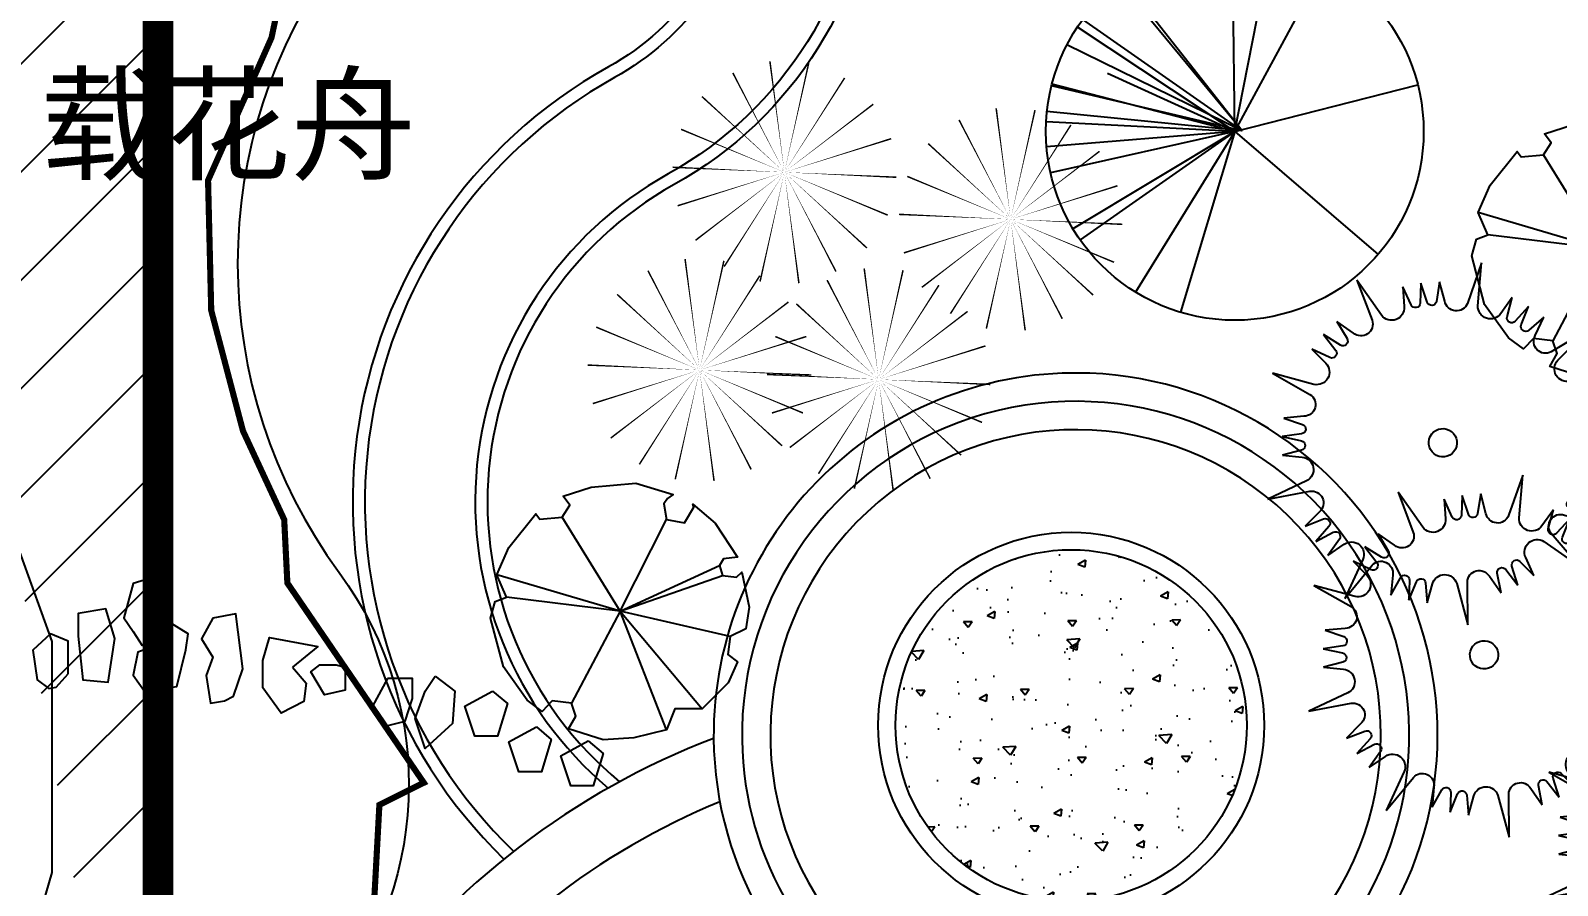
# Model space of a CAD drawing. Extents: x 116619 to 413619, y -387877 to -177877.
# Drawn here: x 276959 to 301882, y -296993 to -283038 of the extents above; entities that cross this region are included whole.
import ezdxf

# ---------------------------------------------------------------- set-up
doc = ezdxf.new("R2010")
doc.units = 0
doc.header["$LTSCALE"] = 35
doc.header["$MEASUREMENT"] = 0
doc.linetypes.add('DASH_200', pattern=[0.7, 0.5, -0.2])
doc.layers.get('0').update_dxf_attribs({"linetype": 'CONTINUOUS'})
for name, color, linetype in [('FU', 7, 'CONTINUOUS'), ('GUANG', 31, 'CONTINUOUS'), ('LA-POOLS', 132, 'CONTINUOUS'), ('LAYER1', 160, 'CONTINUOUS'), ('PUB_TEXT', 7, 'CONTINUOUS'), ('STRU-02', 4, 'CONTINUOUS'), ('TREE', 84, 'CONTINUOUS'), ('YJ1', 7, 'CONTINUOUS'), ('方案二', 2, 'CONTINUOUS')]:
    doc.layers.add(name, color=color, linetype=linetype)
doc.styles.add('DIM_FONT', font='SIMPLEX.shx', dxfattribs={"width": 0.8})
doc.styles.add('HZ', font='txt', dxfattribs={"bigfont": 'hztxt'})
doc.styles.add('HZ1', font='simhei.ttf')

# ---------------------------------------------------------------- blocks, each defined once
blk = doc.blocks.new('TREE1')
at = {"layer": 'TREE', "ltscale": 200}
for p, q in [((196.6270091500483, 118.3983444665791), (958.0141648878343, 4309.183757203224)), ((196.6270091422484, 118.398344505229), (-2794.456173498707, 3150.858430103224)), ((196.6270091554034, 118.3983444724581), (4336.100079659838, 1121.969704664894)), ((196.6270177267725, 118.3983442675089), (-4060.454977102112, -21.76491311425343)), ((196.6270177267143, 118.3983442675089), (-3824.565517704468, -1286.024468790623)), ((196.627009150805, 118.3983444793848), (-3452.30805945769, -2078.796603985014)), ((100.2623868038645, 255.8389014034183), (-1486.916355925845, -3794.155107475352)), ((100.2623868038645, 255.8389014034183), (-1393.429465544701, -3833.071405344759)), ((100.2623868038645, 255.8389014034183), (-246.1963523110608, -4117.909038967104)), ((196.6270091505721, 118.398344474961), (-38.03785227955086, -4134.521262015798)), ((100.2623868038645, 255.8389014034183), (423.6535145242233, -4134.935846759006)), ((100.2623868038645, 255.8389014034183), (1951.102663122234, -3762.865361598902)), ((100.2623868038645, 255.8389014034183), (1398.004664635111, -3968.052989551448)), ((196.6270091509796, 118.3983444744954), (1365.846712412254, -3977.36996708368)), ((196.6270091510378, 118.3983444746118), (2161.67729479901, -3660.61874351732)), ((196.6270091509796, 118.3983444744954), (2641.886052459246, -3369.16541660286)), ((196.6270091510378, 118.3983444744954), (3936.534364741005, -1920.102513525169)), ((196.6270091510378, 118.3983444744954), (4071.320354574767, -1650.540392562514)), ((196.6270091514452, 118.3983444737969), (518.7873531829682, -3020.630578807788)), ((196.6270091515617, 118.3983444725163), (4454.799805438844, 16.62794889882207)), ((196.6270091509796, 118.3983444744954), (3102.838756037934, -2995.494084418402))]:
    blk.add_line(p, q, dxfattribs=at)
blk.add_circle((196.6270091511542, 118.3983444746118), 4259.388779679558, dxfattribs=at)
blk = doc.blocks.new('A$C03D54C55')
at = {"color": 2}
for p, q in [((20007.67929664078, 36036.26572680898), (20581.51638132361, 40913.45505759888)), ((20581.51638132361, 40913.45505759888), (21243.60720097339, 36047.46075893182)), ((23831.42717797009, 35762.12449720153), (24868.83638483248, 37820.421990384)), ((24868.83638483248, 37820.421990384), (24763.9285891545, 35554.84957829799)), ((25789.268171527, 35257.88118789624), (26911.38406346469, 37228.84032624942)), ((26911.38406346469, 37228.84032624942), (26546.16450391334, 34990.43940744124)), ((27530.46394066561, 34577.32186619326), (28872.17692095412, 36405.88148472441)), ((28872.17692095412, 36405.88148472441), (28251.50924062214, 34224.46093137166)), ((30588.11441811715, 32741.87878293928), (34162.69600002149, 36109.16719981661)), ((34162.69600002149, 36109.16719981661), (31542.08614926483, 31956.01553171669)), ((33341.06064880133, 30074.01665668457), (35458.81033262533, 30983.93022927741)), ((35458.81033262533, 30983.93022927741), (33922.16442337001, 29315.83450373623)), ((34516.73251093716, 28429.26793921686), (36643.23126782395, 29217.82804279629)), ((36643.23126782395, 29217.82804279629), (34924.64047758983, 27737.87206516654)), ((35413.11075462095, 26788.71018617257), (37616.29799379657, 27327.03164137475)), ((37616.29799379657, 27327.03164137475), (35738.6488630442, 26054.92404302408)), ((36575.60683967214, 23417.25936992688), (41478.34646957568, 23699.05519939278)), ((41478.34646957568, 23699.05519939278), (36801.24842241616, 22202.05198450328)), ((36969.61728278527, 19603.99868588406), (39176.78883034328, 18939.76966470783)), ((36813.01008306863, 17588.34076450311), (38948.87930315606, 16825.52579697547)), ((39176.78883034328, 18939.76966470783), (36927.41850636712, 18649.67115451221)), ((36445.14545894344, 15755.4197855356), (38478.91116209727, 14751.61648574297)), ((38948.87930315606, 16825.52579697547), (36681.06501299934, 16796.50261033466)), ((38478.91116209727, 14751.61648574297), (36222.85347694896, 14984.05512556323)), ((35168.54231369439, 12425.5005427209), (39105.39363088299, 9489.948384357383)), ((39105.39363088299, 9489.948384357383), (34560.27354374263, 11349.55806426209))]:
    blk.add_line(p, q, dxfattribs=at)
at = {"color": 3}
for p, q in [((14714.29462421057, 34878.99647990143), (14306.97715443277, 37110.12096742162)), ((14306.97715443277, 37110.12096742162), (15466.01911644064, 35160.647774401)), ((16485.583067188, 35476.87685973919), (16338.01937363406, 37740.07127391221)), ((16338.01937363406, 37740.07127391221), (17264.75044930332, 35670.04868626024)), ((9785.004657020036, 31758.9399374671), (7089.592495070479, 35863.93909037113)), ((7089.592495070479, 35863.93909037113), (10724.58433229144, 32561.95497298584)), ((12890.38005909673, 34006.79333258019), (12362.03349158764, 36250.37447386474)), ((12362.03349158764, 36250.37447386474), (13737.95133300524, 34447.41188588087)), ((7446.490645067679, 29066.46338789008), (5878.696969872195, 30705.3187787091)), ((5878.696969872195, 30705.3187787091), (7919.199031767901, 29715.28073125909)), ((6473.915076397534, 27469.89818093774), (4727.752615843201, 28917.22007372818)), ((4727.752615843201, 28917.22007372818), (6868.727484070376, 28168.8547794905)), ((5637.356835295737, 25629.36212308012), (3790.473724270414, 27008.43036183191)), ((3790.473724270414, 27008.43036183191), (6003.409953161346, 26511.70383056533)), ((4703.393575507391, 21911.3096889279), (-0.0545263298554346, 23323.34393831744)), ((-0.0545263298554346, 23323.34393831744), (4906.985249392746, 23130.40506820503)), ((2388.242904807383, 18593.26287418633), (4587.742360515404, 19146.45917238691)), ((4642.67847693467, 18345.58515793376), (2388.242904807383, 18593.26287418633)), ((2655.936070523137, 16483.68702727876), (4777.057909841358, 17286.5980701521)), ((4923.894700127566, 16497.38572804636), (2655.936070523137, 16483.68702727876)), ((3164.885160285223, 14418.99801707506), (5179.38232110464, 15460.93140700553)), ((5466.127681358164, 14549.72403640288), (3164.885160285223, 14418.99801707506)), ((2629.899951086845, 9159.553446275473), (6512.929218578327, 12165.93806503783)), ((7140.588352958264, 11101.19061870093), (2629.899951086845, 9159.553446275473)), ((7499.879427561187, 7071.26912857662), (8829.20603704115, 8908.853076408326)), ((33019.25510396426, 9251.108354627271), (34283.0884181748, 7323.536880772735)), ((9386.081437162007, 8330.660242956888), (7499.879427561187, 7071.26912857662)), ((9060.953505704587, 5627.310123834643), (10169.72583385344, 7605.806503495201)), ((10789.50525601424, 7095.619643827144), (9060.953505704587, 5627.310123834643)), ((32749.48982930559, 5850.429534703551), (30993.58754953872, 7285.919410638395)), ((31603.64709163886, 7807.689972289081), (32749.48982930559, 5850.429534703551)), ((34283.0884181748, 7323.536880772735), (32373.49905303431, 8547.175902928226)), ((10777.9876413625, 4372.812749659177), (11651.44012392109, 6465.873847838724)), ((12456.8126214114, 5952.164869766566), (10777.9876413625, 4372.812749659177)), ((31056.39013753099, 4563.812529321003), (29477.55836215589, 6192.036784473166)), ((30143.66754569316, 6640.049864104716), (31056.39013753099, 4563.812529321003)), ((13748.8709986482, -0.03740153217222542), (14790.97720858583, 4798.949930742616)), ((15956.19846660126, 4386.757580837701), (13748.8709986482, -0.03740153217222542)), ((18821.81499962468, 1530.606468147831), (18658.96206848224, 3792.752113949507)), ((19457.20856360572, 3707.783314169152), (18821.81499962468, 1530.606468147831)), ((20945.82607962719, 1427.908771707269), (20523.44200163323, 3656.230043574702)), ((21326.16237595874, 3663.790768077131), (20945.82607962719, 1427.908771707269)), ((23067.52590639674, 1570.59629712248), (22391.235586763, 3735.418553930183)), ((23338.39247919545, 3859.578108467045), (23067.52590639674, 1570.59629712248)), ((28154.1684896018, 130.4457500966964), (25867.73856463585, 4476.536288310017)), ((27025.30196966889, 4909.768416364619), (28154.1684896018, 130.4457500966964))]:
    blk.add_line(p, q, dxfattribs=at)
for centre, major_axis, ratio, start_param, end_param in [((15937.83716046516, 35441.16299944522), (388.1372554578763, 388.1372554578762), 0.99999999999999, 2.892590434588466, 5.562896493202054), ((11600.69699258052, 33594.34274289967), (-957.4439672864697, 957.44396728647), 0.9999999999999809, 1.652497768231767, 4.236519324367111), ((14174.31038875322, 34780.41613903013), (388.1372554578901, 388.13725545789), 0.9999999999999701, 3.008054038613407, 5.67836009722706), ((8559.613427787088, 31004.14435420773), (1017.668914035628, 1017.668914035628), 0.9999999999999847, 3.465839932838512, 6.04986148897383), ((7049.849363872141, 28687.02070157154), (543.2412223088583, 78.6767598054009), 0.9999999999998318, 4.232291942588258, 6.902598001202007), ((6123.629375124408, 27047.28608263453), (-388.1372554578255, 388.1372554578255), 0.9999999999999789, 2.135389412616291, 4.805695471229954), ((4914.520417460823, 24484.41434521496), (957.4439672865457, 957.4439672865454), 0.999999999999996, 3.92142579582442, 6.505447351959725), ((4249.862682471983, 20545.43642751133), (414.1720854201381, 1378.318367014293), 0.9999999999999796, 3.67048054342153, 6.25450209955685), ((4582.734684915224, 17799.95909555507), (388.1372554577881, 388.137255457788), 0.9999999999997212, 4.288853836183919, 6.959159894797629), ((4927.210105656268, 15948.48676991771), (-508.7032729704288, 206.2087248827968), 0.9999999999998354, 2.433242753064499, 5.103548811678137), ((5648.361105541961, 13208.01286029356), (-1228.409867716934, 569.5674656107337), 0.9999999999999427, 2.69752031926936, 5.281541875404657), ((7671.129941406165, 9763.346958134964), (1392.9325673747, 361.9929556447847), 0.9999999999999623, -0.8899378759119072, 1.694083680223398), ((9690.883500804834, 7874.155303062696), (388.1372554578748, 388.1372554578747), 0.9999999999999892, 4.986985536980665, 7.657291595594427), ((11144.87045325132, 6677.269748713356), (388.1372554580927, 388.1372554580927), 0.9999999999999811, 5.10244914100656, 7.772755199620164), ((30646.16547268975, 6860.950048605795), (-547.8782758325888, 33.62221020728227), 0.9999999999998171, 4.088345613468833, 6.75865167208263), ((32077.34983072498, 8085.010676765174), (547.475350837016, 39.64591245909769), 0.9999999999998272, 0.9286357006913444, 3.598941759305084), ((13458.84684313912, 5041.491866173048), (-957.4439672867335, 957.4439672867335), 0.9999999999999912, 3.74689287062514, 6.330914426760438), ((17222.56623098507, 3702.93543837691), (-7.148085725427763, 1439.183428914003), 0.9999999999999766, -1.513315159394842, 1.070706396740481), ((24691.36454975102, 3806.057296773826), (-1185.381084556509, 654.4230935437564), 0.9999999999999609, 4.164063790294161, 6.748085346429477), ((28434.9483589232, 5199.935772303026), (-1311.915416138421, 591.7583781311658), 0.9999999999999496, 4.325910999360869, 6.9099325554962), ((19984.13620983517, 3554.003231623676), (388.1372554577768, 388.1372554577767), 0.9999999999999962, 5.685117237779023, 8.355423296392733), ((21867.29803967301, 3571.740501343738), (-388.137255458171, 388.1372554581711), 0.9999999999999292, 4.229784515009523, 6.900090573623283)]:
    blk.add_ellipse(centre, major_axis=major_axis, ratio=ratio, start_param=start_param, end_param=end_param, dxfattribs=at)
at = {"color": 2}
for centre, major_axis, ratio, start_param, end_param in [((18583.80190607464, 36245.72506373213), (-1017.668914035831, 1017.668914035831), 0.9999999999999952, 1.196911905245726, 3.780933461381069), ((22578.35450282639, 36275.16131049482), (957.443967286326, 957.4439672863259), 0.9999999999999889, 2.525162394228837, 5.109183950364173), ((25312.25002691217, 35529.45944154885), (-388.1372554579132, 388.1372554579132), 0.9999999999999364, 0.7391260110211841, 3.409432069634918), ((27087.90980568844, 34902.04774407088), (-388.1372554578966, 388.1372554578967), 0.9999999999999639, 0.6236624069953924, 3.293968465609102), ((29631.99892189827, 33817.58468841738), (1369.68217098162, 441.8945436250688), 0.999999999999947, 2.542891848259051, 5.126913404394418), ((32710.92499608116, 31272.48524624284), (1334.576153672658, 228.7015326473222), 0.9999999999999747, 2.442710964224524, 5.02673252035981), ((34325.88254849648, 28943.93030425336), (-540.7888339404768, 94.06644052991854), 0.999999999999771, -0.5721839466794949, 2.098122111934228), ((35282.82438958657, 27321.93295503664), (-388.1372554580055, 388.1372554580056), 0.999999999999999, -0.0744692938021867, 2.595836764811505), ((36534.63030452188, 24855.87709564739), (-1017.668914035955, 1017.668914035955), 0.9999999999999758, -0.1993514963497172, 2.384670059785596), ((37257.26612757394, 20927.12227915856), (957.4439672868516, 957.4439672868515), 0.999999999999926, 1.128898992633824, 3.712920548769102), ((36997.62912128889, 18105.27100048825), (388.1372554580634, 388.1372554580634), 0.9999999999998797, 0.9136589362206513, 3.583964994834356), ((36688.08930202333, 16247.63858572341), (388.1372554578797, 388.1372554578795), 0.9999999999999735, 0.798195332194643, 3.468501390808378), ((36061.87811581275, 13553.88486636418), (-1017.668914035992, 1017.668914035992), 0.9999999999999977, -0.8974831971473133, 1.686538358987989), ((34090.09435492508, 10079.78271744307), (957.4439672864697, 957.4439672864696), 0.9999999999999876, 0.4307672918354402, 3.014788847970741)]:
    blk.add_ellipse(centre, major_axis=major_axis, ratio=ratio, start_param=start_param, end_param=end_param, dxfattribs=at)
at = {"extrusion": (0, 0, -1)}
blk.add_ellipse((20772.26998776448, 19854.31896274391), major_axis=(1145.512985522212, 1145.512985522212), ratio=0.9999999999999927, dxfattribs=at)
at = {"color": 2, "style": 'HZ', "flags": 1}
for tag, p, height in [('AMOUNT', (20772.26998776448, 19692.31896274409), 97.19999999995343), ('TYPE', (20772.26998776448, 19206.31896274356), 97.20000000001164), ('SCALE', (20772.26998776448, 19530.3189627442), 97.20000000001164), ('LNAME', (20772.26998776448, 19854.31896274391), 97.20000000001164), ('HNAME', (20772.26998776448, 19368.31896274438), 97.19999999995343)]:
    blk.add_attdef(tag, p, '', height=height, dxfattribs=at)
blk = doc.blocks.new('U_D0QGS')
at = {"layer": 'STRU-02', "color": 3, "xscale": 0.154678545, "yscale": 0.154678545, "zscale": 0.154678545}
blk.add_blockref('A$C03D54C55', (-2921.880306993713, -3320.268119789253), dxfattribs=at)
at = {"flags": 9}
for tag in ['YSIZE', 'XSIZE']:
    blk.add_attdef(tag, (0, 0), '', height=0.5, dxfattribs=at)
blk = doc.blocks.new('2')
for p, q in [((-1.03609636425972e-08, 9.837094694375992e-09), (-68.9524859910016, 1678.33214586298)), ((-1.03609636425972e-08, 9.837094694375992e-09), (-1167.224906997202, 1352.376489206916)), ((-1.03609636425972e-08, 9.837094694375992e-09), (-1277.824617974969, 1221.762453086441)), ((-1.03609636425972e-08, 9.837094694375992e-09), (1494.832892336883, 1004.587669482804)), ((-1807.271183743243, 369.2444760354119), (-1.03609636425972e-08, 9.837094694375992e-09)), ((-1.03609636425972e-08, 9.837094694375992e-09), (-1879.089685473795, -893.2046650637058)), ((-1490.444621579139, -1446.562913428992), (-1.03609636425972e-08, 9.837094694375992e-09)), ((-1.03609636425972e-08, 9.837094694375992e-09), (100.9696429652104, -1695.170093550172)), ((-1.03609636425972e-08, 9.837094694375992e-09), (1779.648050310105, -559.8013749332749)), ((-1.03609636425972e-08, 9.837094694375992e-09), (2074.787512167779, -293.9034392897156))]:
    blk.add_line(p, q)
blk.add_lwpolyline([(1267.746959990589, 1645.455038877029), (629.0589028555551, 2006.862265282427), (0.2890181525144726, 2090.705721887876), (59.68932917575876, 1995.554219796031), (76.58963469881564, 1891.537084196985), (-68.95248599056504, 1678.332145862456), (-361.2328878195112, 1746.412654135434), (-391.5044131193717, 2041.210980124597), (-358.3244998261216, 2080.395190960786), (-816.5003752122866, 1952.505317088391), (-1378.579042923753, 1598.624167118862), (-1183.241917856751, 1478.072306512855), (-1167.224906997493, 1352.376489207207), (-1277.824617975013, 1221.762453086732), (-1496.160886992322, 1294.463496797369), (-1544.501226917811, 1402.676402501296), (-1889.956794065947, 932.6916103522526), (-1988.068579930463, 589.6177021349431), (-1807.271183742909, 369.2444760348299), (-1892.533791654219, 82.6160452796612), (-2083.793078714487, 42.68267529667355), (-2088.418728070887, -334.6531320327776), (-1879.089685474231, -893.2046650631819), (-1475.592967823904, -1077.840291285247), (-1490.444621578907, -1446.562913429283), (-1061.633418390207, -1787.23964472278), (-618.2824863221322, -2028.095010522229), (-31.12931245547952, -2099.125418928161), (-52.98665774003894, -1856.351062411442), (100.9696429646865, -1695.170093549357), (402.5660440915381, -1793.51985118672), (477.9607484462322, -2014.393881021068), (775.4566940386139, -1952.285118506348), (1357.9154250547, -1615.661142253724), (1878.639978840656, -980.0697803439689), (1921.425198779631, -702.280272659089), (1779.6480503106, -559.801374933857), (2074.787512168303, -293.9034392905887), (2083.77212106112, 191.9203395922668), (1911.12945997616, 876.3934278130764), (1814.163565686409, 823.8953650432522), (1494.83289233729, 1004.587669482105), (1461.938193482783, 1234.327332823537), (1623.474707503628, 1321.809743415564)], close=True)
at = {"style": 'DIM_FONT', "width": 0.8, "flags": 9}
for tag in ['XSIZE', 'YSIZE']:
    blk.add_attdef(tag, (-1.037551555782557e-08, 9.837094694375992e-09), '', height=0.35, rotation=319.7431607448266, dxfattribs=at)
blk = doc.blocks.new('U_B20AEB')
at = {"layer": 'LAYER1', "color": 96}
for points in [[(3.637978807091713e-12, 2.91038304567337e-11, 0, 20, 0), (-184.8422535748796, 1415.007987529869, 20, 20, 0)], [(3.637978807091713e-12, 2.91038304567337e-11, 0, 20, 0), (310.2663330081596, 1392.892338295263, 20, 20, 0)], [(3.637978807091713e-12, 2.91038304567337e-11, 0, 20, 0), (-657.6561363956826, 1266.452790174619, 20, 20, 0)], [(1.091393642127514e-11, 2.91038304567337e-11, 0, 20, 0), (767.9522207870286, 1202.773316160718, 20, 20, 0)], [(3.637978807091713e-12, 2.91038304567337e-11, 0, 20, 0), (-1051.146983196297, 965.144695471754, 20, 20, 0)], [(1.091393642127514e-11, 2.91038304567337e-11, 0, 20, 0), (1133.011736971293, 867.5820810535661, 20, 20, 0)], [(3.637978807091713e-12, 2.91038304567337e-11, 0, 20, 0), (-1317.853990546177, 547.4259064763173, 20, 20, 0)], [(-3.637978807091713e-12, 2.91038304567337e-11, 0, 20, 0), (1361.413316204442, 427.7476428235386, 20, 20, 0)], [(1.091393642127514e-11, 2.91038304567337e-11, 0, 20, 0), (-1425.608357182708, 63.67947401394485, 20, 20, 0)], [(-3.637978807091713e-12, 2.91038304567337e-11, 0, 20, 0), (-1361.413316204478, -427.7476428234804, 20, 20, 0)], [(-3.637978807091713e-12, 2.91038304567337e-11, 0, 20, 0), (-1133.011736971301, -867.5820810535079, 20, 20, 0)], [(1.091393642127514e-11, 2.91038304567337e-11, 0, 20, 0), (-767.9522207870214, -1202.773316160645, 20, 20, 0)], [(1.091393642127514e-11, 2.91038304567337e-11, 0, 20, 0), (-310.2663330081596, -1392.892338295205, 20, 20, 0)], [(3.637978807091713e-12, 2.91038304567337e-11, 0, 20, 0), (1425.608357182722, -63.67947401388665, 20, 20, 0)], [(3.637978807091713e-12, 2.91038304567337e-11, 0, 20, 0), (1317.853990546184, -547.4259064762591, 20, 20, 0)], [(3.637978807091713e-12, 2.91038304567337e-11, 0, 20, 0), (1051.146983196304, -965.1446954716957, 20, 20, 0)], [(3.637978807091713e-12, 2.91038304567337e-11, 0, 20, 0), (657.6561363956898, -1266.452790174561, 20, 20, 0)], [(3.637978807091713e-12, 2.91038304567337e-11, 0, 20, 0), (184.8422535748869, -1415.007987529825, 20, 20, 0)]]:
    blk.add_lwpolyline(points, format="xyseb", dxfattribs=at)
at = {"flags": 9}
for tag in ['YSIZE', 'XSIZE']:
    blk.add_attdef(tag, (0, 0), '', height=0.5, dxfattribs=at)
blk = doc.blocks.new('A$C4174490C')
at = {"layer": 'LAYER1', "xscale": 0.00128, "yscale": 0.00128, "zscale": 0.00128}
blk.add_blockref('U_B20AEB', (1.825350721122959, 1.812876843738195), dxfattribs=at)

msp = doc.modelspace()

# ---------------------------------------------------------------- hatches: boundary and pattern name
h = msp.add_hatch()
h.set_pattern_fill('ANSI31', color=256, scale=10000, style=0)
h.set_pattern_definition([(45, (0, 0), (-883.8834764831844, 883.8834764831845), [])])
h.paths.add_polyline_path([(236966.8906804842, -300379.5818405207), (245580.5499667004, -300379.5818405207), (245580.5499667004, -304519.5818405207), (236966.8906804842, -304519.5818405207)], flags=16)
h.paths.add_polyline_path([(279020.709975531, -268289.8483860219), (276120.1891458838, -268289.8483860219), (276120.1891458839, -274089.8483860238), (279020.7099755313, -274089.8483860237)], flags=16)
edge = h.paths.add_edge_path()
edge.add_line((276340.9290412129, -304679.5818405189), (279040.4866071889, -304679.5818405187))
edge.add_line((279040.4866071889, -304679.5818405187), (279040.4866071665, -268279.5818404977))
edge.add_line((279040.4866071665, -268279.5818404977), (241440.4866197506, -268278.8939743255))
edge.add_line((241440.4866197506, -268278.8939743255), (241524.684223327, -282103.403305457))
edge.add_line((241531.6832244877, -282103.403305457), (234940.5499667004, -282103.403305457))
edge.add_line((235090.5499667004, -293152.9041258792), (235090.5499667004, -282103.403305457))
edge.add_arc((239503.4084698582, -290819.1292220159), 5009.883529452485, 208.6992558960674, 240.9000647453393, ccw=False)
edge.add_line((236940.5499667004, -304633.6736457556), (279040.4866071889, -304633.673645753))
edge.add_line((273040.9657775193, -270679.5818404977), (275720.189145884, -270679.5818404977))
edge.add_line((273040.9657775193, -270679.5818404977), (273040.9657775193, -268261.1876349944))
at = {"layer": '方案二'}
h = msp.add_hatch(dxfattribs=at)
h.set_pattern_fill('AR-CONC', color=253, scale=188.9359743309227, angle=-237.0347954477469, style=0)
h.set_pattern_definition([(180.50477338698, (-844152.1219431162, -709447.3550328212), (-770.4110999586638, -1121.1551958808), [141.7019807481919, -1558.721788230111]), (235.50477338698, (-844152.1219431162, -709447.3550328212), (-929.9466801448633, 1106.174727895622), [113.3615845985535, -1246.977430584088]), (130.05337338698, (-844216.3228725325, -709540.7846242264), (-1700.357754464496, -14.98179343298447), [120.4281490168814, -1324.70968075161]), (184.32057338698, (-844443.7172514498, -709207.02320858), (-1041.137100518986, -1754.909846502233), [212.5529711222877, -2338.082682345163]), (133.86917338698, (-844530.4785842523, -709353.2657496519), (-2543.38696996852, -192.1586743598928), [180.6422291934013, -1987.064203714977]), (239.3205733869799, (-844443.7172514498, -709207.02320858), (-2543.387120567963, -192.1566884514909), [170.0423768978305, -1870.466145876136]), (209.50477338698, (-844490.984336488, -709412.9038188066), (-130.2699058706081, -1354.0871418836), [141.7019807481921, -1558.721788230113]), (264.5047733869799, (-844490.984336488, -709412.9038188066), (-1349.633842800725, 516.6351197066969), [113.3615845985535, -1246.977430584088]), (159.05337338698, (-844501.8400899991, -709525.7444210323), (-1479.903083657084, -837.4531690096262), [120.4281490168814, -1324.70968075161]), (193.00477338698, (-844152.1219431162, -709447.3550328212), (-499.9634308057374, 382.2961520484033), [0, -1231.862552637615, 0, -1265.871028017182, 0, -1251.700829942362]), (223.00477338698, (-844152.1219431162, -709447.3550328212), (-891.1629328629432, 90.39921667760778), [0, -721.7354219441247, 0, -1203.522156487978, 0, -477.0633351855799]), (263.00477338698, (-843884.1519590858, -709122.2262640307), (-608.5881256439789, -805.4038567021535), [0, -472.3399358273066, 0, -1473.700599781196, 0, -1955.487334325049]), (273.00477338698, (-843763.9860469662, -708976.4286098648), (-846.7416956981718, -729.9796892275722), [0, -614.0419165754979, 0, -978.688347034179, 0, -1388.67941133228])])
edge = h.paths.add_edge_path()
edge.add_arc((293944.0308851085, -294379.2264719859), 2867.356164255417, 0, 360)

# ---------------------------------------------------------------- linework, layer by layer
at = {"linetype": 'DASH_200', "const_width": 500}
msp.add_lwpolyline([(276340.9290412129, -304679.5818405189), (279040.4866071889, -304679.5818405187), (279040.4866071665, -268279.5818404977), (279040.4866071665, -268279.5818404977), (241440.4866197506, -268278.8939743255), (241524.684223327, -282103.403305457)], dxfattribs=at)
at = {"layer": 'FU'}
for points in [[(285469.7873425987, -262795.7640322652, 0.3914553883153046), (287960.7530735694, -274751.6290836446, -0.5512939230891795), (287364.724443052, -285378.8276568893, 0.5247180161806456), (286386.7052186448, -295404.1846452579, 0.5247180161806456)], [(285704.8305921834, -262794.4999361262, 0.3954635371394112), (288076.8218137994, -274588.754753124, -0.5512939230892018), (287461.8528797626, -285553.6591951828, 0.5288104446854671), (286574.0523792095, -295300.0157832112, 0.5288104446854671)], [(287352.818565432, -276849.4283070676, -0.4974136776365351), (286393.4400759358, -283630.512273958, 0.5032320587540877), (284686.5895214267, -296561.4381400924)], [(287778.1719887257, -277021.7015357316, -0.4684127588428314), (286490.5685126446, -283805.3438122533, 0.5042661005604012), (284844.5522891134, -296435.9479723517)]]:
    msp.add_lwpolyline(points, format="xyb", dxfattribs=at)
for radius, start, end in [(5908.67718491248, 87.75240449089165, 180.5469778533021), (5908.677184912377, 320.1168751069832, 87.75240449089216), (5908.67718491248, 180.5469778533023, 302.1567253027269)]:
    msp.add_arc((294017.1574784985, -294536.3233849939), radius, start, end, dxfattribs=at)
at = {"layer": 'GUANG'}
for points in [[(278783.4355811179, -293074.1650706865), (279044.8961745445, -292924.4141719677), (279006.9094528407, -291952.149148237), (278633.3301139362, -292064.5744721927), (278484.2280768715, -292625.6063050181), (278633.8318289947, -292849.8856878541)], [(277737.1153812837, -292925.2496793475), (277812.3004171252, -293635.722079251), (278223.3408716321, -293672.8550273739), (278334.9817920364, -292962.2632691897), (278185.2108026166, -292476.2151344158), (277736.876469804, -292551.292666154), (277737.0675991978, -292850.4586073644)], [(280421.2719049044, -293454.4445458595), (280308.6027618218, -292557.0166840274), (279934.9995329324, -292632.0481252745), (279748.3885971252, -292968.7289607562), (279935.4056827649, -293267.7755436879), (279823.5010583214, -293567.0130999833), (279898.5179553479, -294015.7150952406), (280122.6855719872, -293978.1763290856), (280272.0981947128, -293903.2897707075)], [(279493.4207362924, -293148.5025820136), (279530.619049374, -292886.7083049081), (279231.5787834805, -292699.9199444577), (279007.6261883359, -293074.0218410958), (278708.77705184, -293186.3994218595), (278634.2857619692, -293560.4058315307), (278821.2789565697, -293822.056878468), (279344.3425902706, -293746.9299508296)], [(277571.9759049658, -293538.4243257269), (277571.6369815003, -293007.9232072942), (277282.4325642232, -292887.5408399943), (276993.4746348187, -293152.9744619559), (277066.064595351, -293635.203229364), (277258.9080219101, -293779.7619083449), (277379.3617611863, -293755.5702044293)], [(281234.9777166098, -293431.6105093658), (281459.3355621826, -293693.2376849931), (281422.162040608, -293992.4274975155), (281048.6295843814, -294179.6455473136), (280749.445972234, -293768.483970914), (280749.1592776123, -293319.7342324574), (280861.0152184572, -292945.7039514761), (281645.7792596389, -293094.7864442915)], [(281944.8911986593, -293393.7614127155), (282094.3754945137, -293431.0614623148), (282094.6144070514, -293805.0201287866), (281758.3767285366, -293880.0260448679), (281533.9463093784, -293506.2122618407), (281683.3350400068, -293393.9285141919)], [(283560.5504780971, -293576.02827462), (283886.5819776114, -293820.429442158), (283846.185488848, -294350.4341487624), (283398.3672850467, -294758.3993760999), (283235.1180280671, -294269.291363664), (283397.7682397868, -293820.7417326346)], [(282786.6226406489, -293617.2926138546), (282542.5022720098, -294065.8942940645), (282746.3824264891, -294391.9066812638), (283072.2055598628, -294310.1620343942), (283194.1745855808, -293943.1748804059), (283193.9662215523, -293617.0323725566)], [(284497.5973489713, -293820.0390802156), (284742.1344435494, -294023.7191091422), (284579.5345224421, -294553.8051949255), (284212.9260199964, -294554.0394116323), (284049.6749620978, -294064.9314003494)], [(285214.6829988789, -294406.3375850692), (285459.2200934608, -294610.0176139958), (285296.6201723516, -295140.1036997791), (284930.0116699059, -295140.3379164841), (284766.7606120054, -294651.2299051993)], [(286061.8513378277, -294633.9792520665), (286306.3884324096, -294837.6592809912), (286143.7885113023, -295367.7453667745), (285777.1800088547, -295367.9795834813), (285613.9289509542, -294878.8715721965)]]:
    msp.add_lwpolyline(points, close=True, dxfattribs=at)
at = {"layer": 'LA-POOLS'}
msp.add_lwpolyline([(284451.6728847008, -279669.0253246203, -0.03293322301792967), (281990.4140199367, -281799.8419869449, 0.3280945087142055), (281996.8569839802, -291884.7135434486, -0.352862237185272), (281676.411598878, -299204.5878258497, 0.1761528115497446), (279676.0804189667, -304309.3440942392)], format="xyb", dxfattribs=at)
at = {"layer": 'LA-POOLS', "const_width": 100}
msp.add_lwpolyline([(281099.1257742886, -282172.0850616246), (280891.989720203, -283155.3337928038), (279856.1965690926, -285484.0865481999), (279907.9711758923, -287605.8487874977), (280425.8677514475, -289572.3462498598), (281099.1257742886, -291021.3455321193), (281150.9380079769, -292056.3418923263), (283377.8481305949, -295316.5957498774), (282652.8155009542, -295678.8510429058), (282502.4960575216, -298450.5013355482), (281000.6185645498, -300468.7683167923), (280482.7219889946, -302435.2657791562), (279550.5156783797, -304298.2679834738), (279861.2761998475, -306006.0273007136), (280223.7737012208, -308076.0200211257), (281777.4634278864, -309318.0287872888), (283123.9794735704, -309990.7698544655), (283538.2892086376, -310249.5298894495)], dxfattribs=at)
at = {"layer": 'LA-POOLS'}
msp.add_lwpolyline([(278882.3762538414, -311662.2496948764), (276219.4115579445, -311014.0166771729), (275114.6803106442, -309844.8380454388), (274528.2246618364, -306725.5253495462), (274526.3146205824, -303735.8267272897), (274980.0244359784, -302370.6711607035), (275563.4904544465, -300810.454715699), (276341.9843385629, -299575.0791776888), (276860.7166859582, -298339.872901177), (277314.3019350097, -296779.7394336425), (277311.8936199192, -293010.1159813423), (276466.1765049249, -290670.8907627221), (275165.6266595926, -287941.9935507998), (274053.3720754422, -287230.1972113736), (272817.6497319601, -286881.6337988004)], dxfattribs=at)
at = {"layer": '方案二'}
for radius in [3150.760125751801, 2867.356164255417]:
    msp.add_circle((293944.0308851085, -294379.2264719859), radius, dxfattribs=at)
for centre, radius, start, end in [((294017.1574784985, -294536.3233849939), 5445.784047801616, 319.7141702934961, 178.8388746564798), ((294017.1574784985, -294536.3233849939), 4982.890910690866, 318.9845167582189, 307.1935842243718), ((294017.1574784985, -294536.3233849939), 5445.784047801616, 178.8989772479303, 299.7637688515067), ((292604.0747816119, -306365.535953776), 12601.86124300317, 110.8988440028502, 144.0228741304613), ((292604.0747816119, -306365.535953776), 11601.86124300317, 112.2545972905271, 144.0228741304613)]:
    msp.add_arc(centre, radius, start, end, dxfattribs=at)

# ---------------------------------------------------------------- block references
at = {"layer": 'TREE', "ltscale": 200, "xscale": 0.7237113402061854, "yscale": 0.7237113402061854, "zscale": 0.7237113402061854, "rotation": 239.6230468437757}
for p in [(293992.688457984, -279426.8166760984), (296613.0137420809, -284518.4244421042)]:
    msp.add_blockref('TREE1', p, dxfattribs=at)
at = {"layer": 'TREE', "extrusion": (0, 0, -1), "zscale": -1, "rotation": 24.49028668138464}
for p in [(-302598.2489423408, -286600.8509206503), (-286581.5417702474, -292515.8326931568)]:
    msp.add_blockref('2', p, dxfattribs=at)
at = {"layer": 'TREE', "xscale": -0.9216, "yscale": 0.9216, "zscale": 0.9216, "rotation": 108.3453828030394}
for p in [(299708.5298860443, -289583.8405535023), (300381.7146262976, -293046.4856622029), (304220.684938306, -296096.9196769792)]:
    msp.add_blockref('U_D0QGS', p, dxfattribs=at)
at = {"layer": 'YJ1', "xscale": 1000, "yscale": 1000, "zscale": 1000}
for p in [(287438.4425941503, -287163.8185484016), (291131.4300340586, -287932.6124400949), (286053.5729408897, -290392.7474169931), (288977.1860873683, -290546.5068038329)]:
    msp.add_blockref('A$C4174490C', p, dxfattribs=at)

# ---------------------------------------------------------------- texts
at = {"layer": 'PUB_TEXT', "style": 'HZ1'}
msp.add_text('载花舟', height=1500, dxfattribs=at).set_placement((277111.7284952702, -285323.9416387231))

doc.saveas('drawing.dxf')
